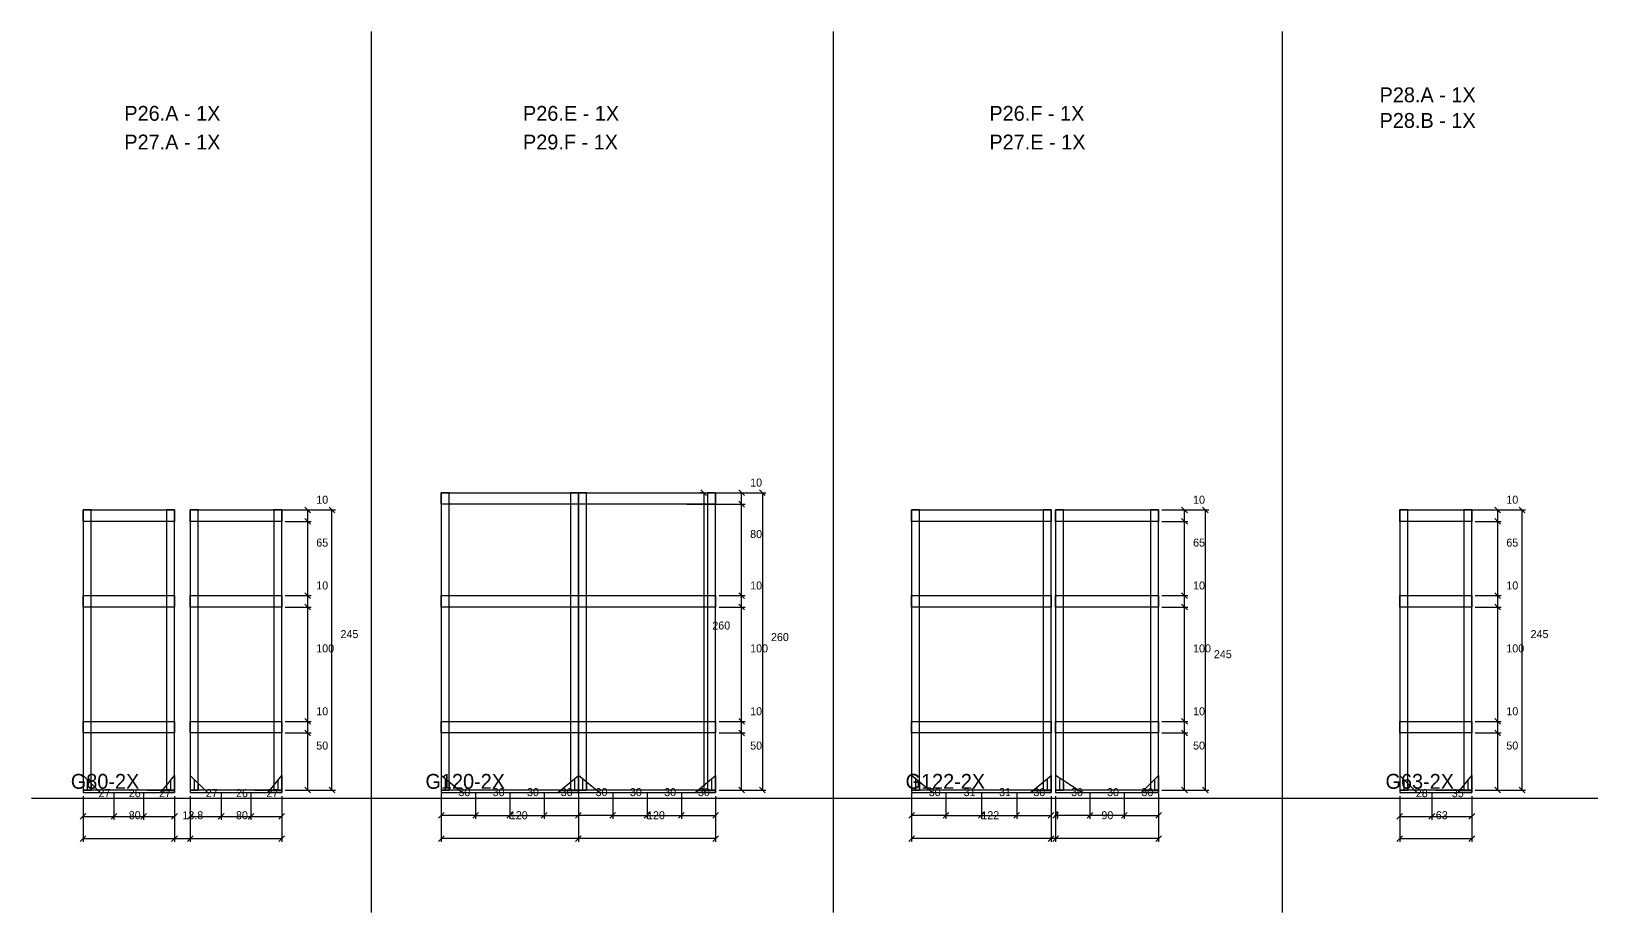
# Model space of a CAD drawing. Header units: metres. Extents: x 14488 to 20654, y -3015 to -1095.
# Drawn here: x 14488 to 15858, y -3015 to -2244 of the extents above; entities that cross this region are included whole.
import ezdxf

# ---------------------------------------------------------------- set-up
doc = ezdxf.new("R2010")
doc.units = ezdxf.units.M

msp = doc.modelspace()

# ---------------------------------------------------------------- linework, layer by layer
at = {"layer": 'COTA', "color": 4}
for p, q in [((15031.8, -2647.4), (15130.9, -2647.4)), ((15061.8, -2647.4), (15112.7, -2647.4)), ((15061.8, -2657.4), (15112.7, -2657.4)), ((15061.8, -2657.4), (15112.7, -2657.4)), ((15077, -2647.4), (15073.6, -2647.4)), ((15076.6, -2647.4), (15076.6, -2907.4)), ((15109.7, -2657.4), (15109.7, -2647.4)), ((15109.7, -2737.4), (15109.7, -2657.4)), ((15127.9, -2647.4), (15127.9, -2907.4)), ((14667.3, -2662.4), (14754.4, -2662.4)), ((14710.5, -2662.4), (14733.2, -2662.4)), ((14730.2, -2672.4), (14730.2, -2662.4)), ((14751.4, -2907.4), (14751.4, -2662.4)), ((15477.4, -2662.4), (15500.1, -2662.4)), ((15477.4, -2662.4), (15518.3, -2662.4)), ((15497.1, -2672.4), (15497.1, -2662.4)), ((15515.3, -2662.4), (15515.3, -2907.4)), ((15723.7, -2662.4), (15795.3, -2662.4)), ((15751.4, -2662.4), (15774.1, -2662.4)), ((15771.1, -2672.4), (15771.1, -2662.4)), ((15792.3, -2907.4), (15792.3, -2662.4)), ((14710.5, -2672.4), (14733.2, -2672.4)), ((14710.5, -2672.4), (14733.2, -2672.4)), ((14730.2, -2737.4), (14730.2, -2672.4)), ((15477.4, -2672.4), (15500.1, -2672.4)), ((15477.4, -2672.4), (15500.1, -2672.4)), ((15497.1, -2737.4), (15497.1, -2672.4)), ((15751.4, -2672.4), (15774.1, -2672.4)), ((15751.4, -2672.4), (15774.1, -2672.4)), ((15771.1, -2737.4), (15771.1, -2672.4)), ((14710.5, -2737.4), (14733.2, -2737.4)), ((14710.5, -2737.4), (14733.2, -2737.4)), ((14730.2, -2747.4), (14730.2, -2737.4)), ((15090, -2737.4), (15112.7, -2737.4)), ((15090, -2737.4), (15112.7, -2737.4)), ((15109.7, -2747.4), (15109.7, -2737.4)), ((15477.4, -2737.4), (15500.1, -2737.4)), ((15477.4, -2737.4), (15500.1, -2737.4)), ((15497.1, -2747.4), (15497.1, -2737.4)), ((15751.4, -2737.4), (15774.1, -2737.4)), ((15751.4, -2737.4), (15774.1, -2737.4)), ((15771.1, -2747.4), (15771.1, -2737.4)), ((14710.5, -2747.4), (14733.2, -2747.4)), ((14710.5, -2747.4), (14733.2, -2747.4)), ((14730.2, -2847.4), (14730.2, -2747.4)), ((15090, -2747.4), (15112.7, -2747.4)), ((15090, -2747.4), (15112.7, -2747.4)), ((15109.7, -2847.4), (15109.7, -2747.4)), ((15477.4, -2747.4), (15500.1, -2747.4)), ((15477.4, -2747.4), (15500.1, -2747.4)), ((15497.1, -2847.4), (15497.1, -2747.4)), ((15751.4, -2747.4), (15774.1, -2747.4)), ((15751.4, -2747.4), (15774.1, -2747.4)), ((15771.1, -2847.4), (15771.1, -2747.4)), ((14710.5, -2847.4), (14733.2, -2847.4)), ((14710.5, -2847.4), (14733.2, -2847.4)), ((14730.2, -2857.4), (14730.2, -2847.4)), ((15090, -2847.4), (15112.7, -2847.4)), ((15090, -2847.4), (15112.7, -2847.4)), ((15109.7, -2857.4), (15109.7, -2847.4)), ((15477.4, -2847.4), (15500.1, -2847.4)), ((15477.4, -2847.4), (15500.1, -2847.4)), ((15497.1, -2857.4), (15497.1, -2847.4)), ((15751.4, -2847.4), (15774.1, -2847.4)), ((15751.4, -2847.4), (15774.1, -2847.4)), ((15771.1, -2857.4), (15771.1, -2847.4)), ((14710.5, -2857.4), (14733.2, -2857.4)), ((14710.5, -2857.4), (14733.2, -2857.4)), ((14730.2, -2907.4), (14730.2, -2857.4)), ((15090, -2857.4), (15112.7, -2857.4)), ((15090, -2857.4), (15112.7, -2857.4)), ((15109.7, -2907.4), (15109.7, -2857.4)), ((15477.4, -2857.4), (15500.1, -2857.4)), ((15477.4, -2857.4), (15500.1, -2857.4)), ((15497.1, -2907.4), (15497.1, -2857.4)), ((15751.4, -2857.4), (15774.1, -2857.4)), ((15751.4, -2857.4), (15774.1, -2857.4)), ((15771.1, -2907.4), (15771.1, -2857.4)), ((14533.7, -2912.6), (14533.7, -2952.8)), ((14533.7, -2912.6), (14533.7, -2933.4)), ((14560.7, -2910.4), (14560.7, -2933.4)), ((14560.7, -2910.4), (14560.7, -2933.4)), ((14586.7, -2910.4), (14586.7, -2933.4)), ((14586.7, -2910.4), (14586.7, -2933.4)), ((14613.7, -2912.6), (14613.7, -2952.8)), ((14613.7, -2912.6), (14613.7, -2952.8)), ((14613.7, -2912.6), (14613.7, -2933.4)), ((14627.5, -2912.6), (14627.5, -2952.8)), ((14627.5, -2912.6), (14627.5, -2933.4)), ((14627.5, -2912.6), (14627.5, -2952.8)), ((14654.5, -2910.4), (14654.5, -2933.4)), ((14654.5, -2910.4), (14654.5, -2933.4)), ((14680.5, -2910.4), (14680.5, -2933.4)), ((14680.5, -2910.4), (14680.5, -2933.4)), ((14707.5, -2912.6), (14707.5, -2933.4)), ((14707.5, -2912.6), (14707.5, -2952.8)), ((14710.5, -2907.4), (14733.2, -2907.4)), ((14710.5, -2907.4), (14754.4, -2907.4)), ((14847, -2910.4), (14847, -2932.6)), ((14877, -2910.4), (14877, -2932.6)), ((14877, -2910.4), (14877, -2932.6)), ((14907, -2910.4), (14907, -2932.6)), ((14907, -2910.4), (14907, -2932.6)), ((14937, -2910.4), (14937, -2932.6)), ((14937, -2910.4), (14937, -2932.6)), ((14967, -2910.4), (14967, -2932.6)), ((14967, -2912.6), (14967, -2932.6)), ((14997, -2910.4), (14997, -2932.6)), ((14997, -2910.4), (14997, -2932.6)), ((15027, -2910.4), (15027, -2932.6)), ((15027, -2910.4), (15027, -2932.6)), ((15057, -2910.4), (15057, -2932.6)), ((15057, -2910.4), (15057, -2932.6)), ((15077, -2907.4), (15073.6, -2907.4)), ((15087, -2912.6), (15087, -2932.6)), ((15090, -2907.4), (15130.9, -2907.4)), ((15090, -2907.4), (15112.7, -2907.4)), ((15258.4, -2910.4), (15258.4, -2932.6)), ((15288.4, -2910.4), (15288.4, -2932.6)), ((15288.4, -2910.4), (15288.4, -2932.6)), ((15319.4, -2910.4), (15319.4, -2932.6)), ((15319.4, -2910.4), (15319.4, -2932.6)), ((15350.4, -2910.4), (15350.4, -2932.6)), ((15350.4, -2910.4), (15350.4, -2932.6)), ((15380.4, -2912.6), (15380.4, -2932.6)), ((15380.4, -2912.6), (15380.4, -2952.8)), ((15384.4, -2912.6), (15384.4, -2952.8)), ((15384.4, -2912.6), (15384.4, -2932.6)), ((15414.4, -2910.4), (15414.4, -2932.6)), ((15414.4, -2910.4), (15414.4, -2932.6)), ((15444.4, -2910.4), (15444.4, -2932.6)), ((15444.4, -2910.4), (15444.4, -2932.6)), ((15474.4, -2910.4), (15474.4, -2932.6)), ((15477.4, -2907.4), (15500.1, -2907.4)), ((15477.4, -2907.4), (15518.3, -2907.4)), ((15685.4, -2912.6), (15685.4, -2952.8)), ((15685.4, -2912.6), (15685.4, -2933.4)), ((15713.4, -2910.4), (15713.4, -2933.4)), ((15713.4, -2910.4), (15713.4, -2933.4)), ((15748.4, -2912.6), (15748.4, -2952.8)), ((15748.4, -2912.6), (15748.4, -2933.4)), ((15751.4, -2907.4), (15774.1, -2907.4)), ((15751.4, -2907.4), (15795.3, -2907.4)), ((14533.7, -2930.4), (14560.7, -2930.4)), ((14560.7, -2930.4), (14586.7, -2930.4)), ((14586.7, -2930.4), (14613.7, -2930.4)), ((14627.5, -2930.4), (14654.5, -2930.4)), ((14654.5, -2930.4), (14680.5, -2930.4)), ((14680.5, -2930.4), (14707.5, -2930.4)), ((14847, -2925.6), (14847, -2952.8)), ((14877, -2929.6), (14847, -2929.6)), ((14877, -2929.6), (14907, -2929.6)), ((14907, -2929.6), (14937, -2929.6)), ((14937, -2929.6), (14967, -2929.6)), ((14967, -2925.6), (14967, -2952.8)), ((14967, -2925.6), (14967, -2952.8)), ((14997, -2929.6), (14967, -2929.6)), ((14997, -2929.6), (15027, -2929.6)), ((15027, -2929.6), (15057, -2929.6)), ((15057, -2929.6), (15087, -2929.6)), ((15087, -2925.6), (15087, -2952.8)), ((15258.4, -2925.6), (15258.4, -2952.8)), ((15288.4, -2929.6), (15258.4, -2929.6)), ((15288.4, -2929.6), (15319.4, -2929.6)), ((15319.4, -2929.6), (15350.4, -2929.6)), ((15350.4, -2929.6), (15380.4, -2929.6)), ((15380.4, -2925.6), (15380.4, -2952.8)), ((15384.4, -2925.6), (15384.4, -2952.8)), ((15414.4, -2929.6), (15384.4, -2929.6)), ((15444.4, -2929.6), (15414.4, -2929.6)), ((15444.4, -2929.6), (15474.4, -2929.6)), ((15474.4, -2925.6), (15474.4, -2952.8)), ((15685.4, -2930.4), (15713.4, -2930.4)), ((15713.4, -2930.4), (15748.4, -2930.4)), ((14533.7, -2949.8), (14613.7, -2949.8)), ((14613.7, -2949.8), (14627.5, -2949.8)), ((14627.5, -2949.8), (14707.5, -2949.8)), ((14967, -2949.8), (14847, -2949.8)), ((15087, -2949.8), (14967, -2949.8)), ((15380.4, -2949.8), (15258.4, -2949.8)), ((15384.4, -2949.8), (15380.4, -2949.8)), ((15474.4, -2949.8), (15384.4, -2949.8)), ((15685.4, -2949.8), (15748.4, -2949.8))]:
    msp.add_line(p, q, dxfattribs=at)
at = {"layer": 'COTA'}
for points in [[(15079.1, -2649.9), (15074.1, -2644.9)], [(15112.2, -2649.9), (15107.2, -2644.9)], [(15112.2, -2659.9), (15107.2, -2654.9)], [(15107.2, -2654.9), (15112.2, -2659.9)], [(15130.4, -2649.9), (15125.4, -2644.9)], [(14732.7, -2664.9), (14727.7, -2659.9)], [(14732.7, -2674.9), (14727.7, -2669.9)], [(14727.7, -2669.9), (14732.7, -2674.9)], [(14753.9, -2664.9), (14748.9, -2659.9)], [(15499.6, -2664.9), (15494.6, -2659.9)], [(15494.6, -2669.9), (15499.6, -2674.9)], [(15499.6, -2674.9), (15494.6, -2669.9)], [(15517.8, -2664.9), (15512.8, -2659.9)], [(15773.6, -2664.9), (15768.6, -2659.9)], [(15773.6, -2674.9), (15768.6, -2669.9)], [(15768.6, -2669.9), (15773.6, -2674.9)], [(15794.8, -2664.9), (15789.8, -2659.9)], [(14727.7, -2734.9), (14732.7, -2739.9)], [(14732.7, -2739.9), (14727.7, -2734.9)], [(15107.2, -2734.9), (15112.2, -2739.9)], [(15112.2, -2739.9), (15107.2, -2734.9)], [(15494.6, -2734.9), (15499.6, -2739.9)], [(15499.6, -2739.9), (15494.6, -2734.9)], [(15773.6, -2739.9), (15768.6, -2734.9)], [(15768.6, -2734.9), (15773.6, -2739.9)], [(14732.7, -2749.9), (14727.7, -2744.9)], [(14727.7, -2744.9), (14732.7, -2749.9)], [(15107.2, -2744.9), (15112.2, -2749.9)], [(15112.2, -2749.9), (15107.2, -2744.9)], [(15499.6, -2749.9), (15494.6, -2744.9)], [(15494.6, -2744.9), (15499.6, -2749.9)], [(15768.6, -2744.9), (15773.6, -2749.9)], [(15773.6, -2749.9), (15768.6, -2744.9)], [(14727.7, -2844.9), (14732.7, -2849.9)], [(14732.7, -2849.9), (14727.7, -2844.9)], [(15107.2, -2844.9), (15112.2, -2849.9)], [(15112.2, -2849.9), (15107.2, -2844.9)], [(15494.6, -2844.9), (15499.6, -2849.9)], [(15499.6, -2849.9), (15494.6, -2844.9)], [(15768.6, -2844.9), (15773.6, -2849.9)], [(15773.6, -2849.9), (15768.6, -2844.9)], [(14732.7, -2859.9), (14727.7, -2854.9)], [(14727.7, -2854.9), (14732.7, -2859.9)], [(15112.2, -2859.9), (15107.2, -2854.9)], [(15107.2, -2854.9), (15112.2, -2859.9)], [(15494.6, -2854.9), (15499.6, -2859.9)], [(15499.6, -2859.9), (15494.6, -2854.9)], [(15773.6, -2859.9), (15768.6, -2854.9)], [(15768.6, -2854.9), (15773.6, -2859.9)], [(14727.7, -2904.9), (14732.7, -2909.9)], [(14748.9, -2904.9), (14753.9, -2909.9)], [(15074.1, -2904.9), (15079.1, -2909.9)], [(15107.2, -2904.9), (15112.2, -2909.9)], [(15125.4, -2904.9), (15130.4, -2909.9)], [(15494.6, -2904.9), (15499.6, -2909.9)], [(15512.8, -2904.9), (15517.8, -2909.9)], [(15768.6, -2904.9), (15773.6, -2909.9)], [(15789.8, -2904.9), (15794.8, -2909.9)], [(14536.2, -2927.9), (14531.2, -2932.9)], [(14563.2, -2927.9), (14558.2, -2932.9)], [(14558.2, -2932.9), (14563.2, -2927.9)], [(14589.2, -2927.9), (14584.2, -2932.9)], [(14584.2, -2932.9), (14589.2, -2927.9)], [(14611.2, -2932.9), (14616.2, -2927.9)], [(14630, -2927.9), (14625, -2932.9)], [(14652, -2932.9), (14657, -2927.9)], [(14657, -2927.9), (14652, -2932.9)], [(14678, -2932.9), (14683, -2927.9)], [(14683, -2927.9), (14678, -2932.9)], [(14705, -2932.9), (14710, -2927.9)], [(14849.5, -2927.1), (14844.5, -2932.1)], [(14874.5, -2932.1), (14879.5, -2927.1)], [(14879.5, -2927.1), (14874.5, -2932.1)], [(14904.5, -2932.1), (14909.5, -2927.1)], [(14909.5, -2927.1), (14904.5, -2932.1)], [(14939.5, -2927.1), (14934.5, -2932.1)], [(14934.5, -2932.1), (14939.5, -2927.1)], [(14969.5, -2927.1), (14964.5, -2932.1)], [(14964.5, -2932.1), (14969.5, -2927.1)], [(14999.5, -2927.1), (14994.5, -2932.1)], [(14994.5, -2932.1), (14999.5, -2927.1)], [(15024.5, -2932.1), (15029.5, -2927.1)], [(15029.5, -2927.1), (15024.5, -2932.1)], [(15059.5, -2927.1), (15054.5, -2932.1)], [(15054.5, -2932.1), (15059.5, -2927.1)], [(15084.5, -2932.1), (15089.5, -2927.1)], [(15260.9, -2927.1), (15255.9, -2932.1)], [(15285.9, -2932.1), (15290.9, -2927.1)], [(15290.9, -2927.1), (15285.9, -2932.1)], [(15321.9, -2927.1), (15316.9, -2932.1)], [(15316.9, -2932.1), (15321.9, -2927.1)], [(15347.9, -2932.1), (15352.9, -2927.1)], [(15352.9, -2927.1), (15347.9, -2932.1)], [(15377.9, -2932.1), (15382.9, -2927.1)], [(15386.9, -2927.1), (15381.9, -2932.1)], [(15416.9, -2927.1), (15411.9, -2932.1)], [(15411.9, -2932.1), (15416.9, -2927.1)], [(15441.9, -2932.1), (15446.9, -2927.1)], [(15446.9, -2927.1), (15441.9, -2932.1)], [(15471.9, -2932.1), (15476.9, -2927.1)], [(15687.9, -2927.9), (15682.9, -2932.9)], [(15710.9, -2932.9), (15715.9, -2927.9)], [(15715.9, -2927.9), (15710.9, -2932.9)], [(15745.9, -2932.9), (15750.9, -2927.9)], [(14536.2, -2947.3), (14531.2, -2952.3)], [(14616.2, -2947.3), (14611.2, -2952.3)], [(14611.2, -2952.3), (14616.2, -2947.3)], [(14630, -2947.3), (14625, -2952.3)], [(14625, -2952.3), (14630, -2947.3)], [(14705, -2952.3), (14710, -2947.3)], [(14849.5, -2947.3), (14844.5, -2952.3)], [(14969.5, -2947.3), (14964.5, -2952.3)], [(14964.5, -2952.3), (14969.5, -2947.3)], [(15084.5, -2952.3), (15089.5, -2947.3)], [(15260.9, -2947.3), (15255.9, -2952.3)], [(15377.9, -2952.3), (15382.9, -2947.3)], [(15386.9, -2947.3), (15381.9, -2952.3)], [(15471.9, -2952.3), (15476.9, -2947.3)], [(15687.9, -2947.3), (15682.9, -2952.3)], [(15745.9, -2952.3), (15750.9, -2947.3)]]:
    msp.add_lwpolyline(points, dxfattribs=at)
at = {"layer": 'Madeira', "color": 1}
for p, q in [((14537.2, -2898.1), (14537.2, -2907.4)), ((14540.7, -2901.6), (14540.7, -2907.4)), ((14610.2, -2898.1), (14610.2, -2907.4)), ((14631, -2898.1), (14631, -2907.4)), ((14634.5, -2901.6), (14634.5, -2907.4)), ((14704, -2898.1), (14704, -2907.4)), ((14850.5, -2898.1), (14850.5, -2907.4)), ((14850.5, -2898.1), (14850.5, -2907.4)), ((14854, -2901.6), (14854, -2907.4)), ((14963.5, -2898.1), (14963.5, -2907.4)), ((14963.5, -2898.1), (14963.5, -2907.4)), ((14970.5, -2898.1), (14970.5, -2907.4)), ((14970.5, -2898.1), (14970.5, -2907.4)), ((14974, -2901.6), (14974, -2907.4)), ((15083.5, -2898.1), (15083.5, -2907.4)), ((15083.5, -2898.1), (15083.5, -2907.4)), ((15261.9, -2898.1), (15261.9, -2907.4)), ((15261.9, -2898.1), (15261.9, -2907.4)), ((15265.4, -2901.6), (15265.4, -2907.4)), ((15376.9, -2898.1), (15376.9, -2907.4)), ((15376.9, -2898.1), (15376.9, -2907.4)), ((15387.9, -2898.1), (15387.9, -2907.4)), ((15387.9, -2898.1), (15387.9, -2907.4)), ((15391.4, -2901.6), (15391.4, -2907.4)), ((15470.9, -2898.1), (15470.9, -2907.4)), ((15470.9, -2898.1), (15470.9, -2907.4)), ((15688.9, -2898.1), (15688.9, -2907.4)), ((15692.4, -2901.6), (15692.4, -2907.4)), ((15744.9, -2898.1), (15744.9, -2907.4)), ((14549.5, -2907.4), (14533.7, -2907.4)), ((14589.9, -2907.4), (14613.7, -2907.4)), ((14643.3, -2907.4), (14627.5, -2907.4)), ((14683.7, -2907.4), (14707.5, -2907.4)), ((14856.9, -2907.4), (14847, -2907.4)), ((14856.9, -2907.4), (14847, -2907.4)), ((14862.8, -2907.4), (14847, -2907.4)), ((14951.2, -2907.4), (14967, -2907.4)), ((14957.2, -2907.4), (14967, -2907.4)), ((14957.2, -2907.4), (14967, -2907.4)), ((14976.9, -2907.4), (14967, -2907.4)), ((14976.9, -2907.4), (14967, -2907.4)), ((14982.8, -2907.4), (14967, -2907.4)), ((15071.2, -2907.4), (15087, -2907.4)), ((15077.2, -2907.4), (15087, -2907.4)), ((15077.2, -2907.4), (15087, -2907.4)), ((15274.2, -2907.4), (15258.4, -2907.4)), ((15268.2, -2907.4), (15258.4, -2907.4)), ((15268.2, -2907.4), (15258.4, -2907.4)), ((15364.6, -2907.4), (15380.4, -2907.4)), ((15370.6, -2907.4), (15380.4, -2907.4)), ((15370.6, -2907.4), (15380.4, -2907.4)), ((15400.2, -2907.4), (15384.4, -2907.4)), ((15394.2, -2907.4), (15384.4, -2907.4)), ((15394.2, -2907.4), (15384.4, -2907.4)), ((15461.6, -2907.4), (15474.4, -2907.4)), ((15464.6, -2907.4), (15474.4, -2907.4)), ((15464.6, -2907.4), (15474.4, -2907.4)), ((15701.2, -2907.4), (15685.4, -2907.4)), ((15716.6, -2907.4), (15748.4, -2907.4))]:
    msp.add_line(p, q, dxfattribs=at)
at = {"layer": 'Madeira', "color": 250}
for p, q in [((14537.2, -2898.1), (14537.2, -2907.4)), ((14610.2, -2898.1), (14610.2, -2907.4)), ((14631, -2898.1), (14631, -2907.4)), ((14704, -2898.1), (14704, -2907.4)), ((15688.9, -2898.1), (15688.9, -2907.4)), ((15744.9, -2898.1), (15744.9, -2907.4)), ((14533.7, -2907.4), (14533.7, -2909.6)), ((14543.6, -2907.4), (14533.7, -2907.4)), ((14543.6, -2907.4), (14533.7, -2907.4)), ((14533.7, -2907.4), (14533.7, -2909.6)), ((14533.7, -2907.4), (14533.7, -2909.6)), ((14603.9, -2907.4), (14613.7, -2907.4)), ((14603.9, -2907.4), (14613.7, -2907.4)), ((14627.5, -2907.4), (14627.5, -2909.6)), ((14627.5, -2907.4), (14627.5, -2909.6)), ((14637.4, -2907.4), (14627.5, -2907.4)), ((14637.4, -2907.4), (14627.5, -2907.4)), ((14627.5, -2907.4), (14627.5, -2909.6)), ((14697.7, -2907.4), (14707.5, -2907.4)), ((14697.7, -2907.4), (14707.5, -2907.4)), ((15685.4, -2907.4), (15685.4, -2909.6)), ((15685.4, -2907.4), (15685.4, -2909.6)), ((15695.3, -2907.4), (15685.4, -2907.4)), ((15695.3, -2907.4), (15685.4, -2907.4)), ((15685.4, -2907.4), (15685.4, -2909.6)), ((15738.6, -2907.4), (15748.4, -2907.4)), ((15738.6, -2907.4), (15748.4, -2907.4))]:
    msp.add_line(p, q, dxfattribs=at)
at = {"layer": 'Madeira', "color": 126}
for p, q in [((14847, -2907.4), (14847, -2909.6)), ((14847, -2907.4), (14847, -2909.6)), ((14847, -2907.4), (14847, -2909.6)), ((14967, -2907.4), (14967, -2909.6)), ((14967, -2907.4), (14967, -2909.6)), ((14967, -2907.4), (14967, -2909.6)), ((15258.4, -2907.4), (15258.4, -2909.6)), ((15258.4, -2907.4), (15258.4, -2909.6)), ((15258.4, -2907.4), (15258.4, -2909.6)), ((15384.4, -2907.4), (15384.4, -2909.6)), ((15384.4, -2907.4), (15384.4, -2909.6)), ((15384.4, -2907.4), (15384.4, -2909.6))]:
    msp.add_line(p, q, dxfattribs=at)
at = {"layer": 'Madeira'}
for points in [[(14533.7, -2894.6), (14533.7, -2909.6), (14548.7, -2909.6), (14533.7, -2894.6)], [(14613.7, -2894.6), (14613.7, -2909.6), (14601.7, -2909.6), (14613.7, -2894.6)], [(14627.5, -2894.6), (14627.5, -2909.6), (14642.5, -2909.6), (14627.5, -2894.6)], [(14707.5, -2894.6), (14707.5, -2909.6), (14695.5, -2909.6), (14707.5, -2894.6)], [(14847, -2894.6), (14847, -2909.6), (14865, -2909.6), (14847, -2894.6)], [(14967, -2894.6), (14967, -2909.6), (14949, -2909.6), (14967, -2894.6)], [(14967, -2894.6), (14967, -2909.6), (14985, -2909.6), (14967, -2894.6)], [(15087, -2894.6), (15087, -2909.6), (15069, -2909.6), (15087, -2894.6)], [(15258.4, -2894.6), (15258.4, -2909.6), (15276.4, -2909.6), (15258.4, -2894.6)], [(15380.4, -2894.6), (15380.4, -2909.6), (15362.4, -2909.6), (15380.4, -2894.6)], [(15384.4, -2894.6), (15384.4, -2909.6), (15407.4, -2909.6), (15384.4, -2894.6)], [(15474.4, -2894.6), (15474.4, -2909.6), (15459.4, -2909.6), (15474.4, -2894.6)], [(15685.4, -2894.6), (15685.4, -2909.6), (15700.4, -2909.6), (15685.4, -2894.6)], [(15748.4, -2894.6), (15748.4, -2909.6), (15736.4, -2909.6), (15748.4, -2894.6)]]:
    msp.add_lwpolyline(points, dxfattribs=at)
at = {"layer": 'Madeira', "color": 252}
for points in [[(14533.7, -2894.6), (14533.7, -2909.6), (14548.7, -2909.6), (14533.7, -2894.6)], [(14613.7, -2894.6), (14613.7, -2909.6), (14601.7, -2909.6), (14613.7, -2894.6)], [(14627.5, -2894.6), (14627.5, -2909.6), (14642.5, -2909.6), (14627.5, -2894.6)], [(14707.5, -2894.6), (14707.5, -2909.6), (14695.5, -2909.6), (14707.5, -2894.6)], [(14847, -2894.6), (14847, -2909.6), (14865, -2909.6), (14847, -2894.6)], [(14967, -2894.6), (14967, -2909.6), (14949, -2909.6), (14967, -2894.6)], [(14967, -2894.6), (14967, -2909.6), (14985, -2909.6), (14967, -2894.6)], [(15087, -2894.6), (15087, -2909.6), (15069, -2909.6), (15087, -2894.6)], [(15258.4, -2894.6), (15258.4, -2909.6), (15276.4, -2909.6), (15258.4, -2894.6)], [(15380.4, -2894.6), (15380.4, -2909.6), (15362.4, -2909.6), (15380.4, -2894.6)], [(15384.4, -2894.6), (15384.4, -2909.6), (15407.4, -2909.6), (15384.4, -2894.6)], [(15474.4, -2894.6), (15474.4, -2909.6), (15459.4, -2909.6), (15474.4, -2894.6)], [(15685.4, -2894.6), (15685.4, -2909.6), (15700.4, -2909.6), (15685.4, -2894.6)], [(15748.4, -2894.6), (15748.4, -2909.6), (15736.4, -2909.6), (15748.4, -2894.6)]]:
    msp.add_lwpolyline(points, dxfattribs=at)
at = {"layer": 'Nível', "color": 4}
msp.add_line((14488.5, -2914.6), (15858.5, -2914.6), dxfattribs=at)
at = {"layer": 'Sarr 2.2x7', "color": 40}
for p, q in [((14533.7, -2907.4), (14533.7, -2909.6)), ((14613.7, -2909.6), (14613.7, -2907.4)), ((14627.5, -2907.4), (14627.5, -2909.6)), ((14707.5, -2909.6), (14707.5, -2907.4)), ((15685.4, -2907.4), (15685.4, -2909.6)), ((15748.4, -2909.6), (15748.4, -2907.4))]:
    msp.add_line(p, q, dxfattribs=at)
for points in [[(14613.7, -2907.4), (14533.7, -2907.4), (14533.7, -2909.6), (14613.7, -2909.6), (14613.7, -2907.4)], [(14707.5, -2907.4), (14627.5, -2907.4), (14627.5, -2909.6), (14707.5, -2909.6), (14707.5, -2907.4)], [(14967, -2907.4), (14847, -2907.4), (14847, -2909.6), (14967, -2909.6), (14967, -2907.4)], [(15087, -2907.4), (14967, -2907.4), (14967, -2909.6), (15087, -2909.6), (15087, -2907.4)], [(15380.4, -2907.4), (15258.4, -2907.4), (15258.4, -2909.6), (15380.4, -2909.6), (15380.4, -2907.4)], [(15474.4, -2907.4), (15384.4, -2907.4), (15384.4, -2909.6), (15474.4, -2909.6), (15474.4, -2907.4)], [(15474.4, -2907.4), (15384.4, -2907.4), (15384.4, -2909.6), (15474.4, -2909.6), (15474.4, -2907.4)], [(15748.4, -2907.4), (15685.4, -2907.4), (15685.4, -2909.6), (15748.4, -2909.6), (15748.4, -2907.4)]]:
    msp.add_lwpolyline(points, dxfattribs=at)
at = {"layer": 'SARR_2.2x10', "color": 60}
for points in [[(14847, -2647.5), (14967, -2647.4), (14967, -2657.4), (14847, -2657.5), (14847, -2647.5)], [(14967, -2647.4), (15087, -2647.4), (15087, -2657.4), (14967, -2657.4), (14967, -2647.4)], [(14533.7, -2662.4), (14613.7, -2662.4), (14613.7, -2672.4), (14533.7, -2672.4), (14533.7, -2662.4)], [(14627.5, -2662.4), (14707.5, -2662.4), (14707.5, -2672.4), (14627.5, -2672.4), (14627.5, -2662.4)], [(15258.4, -2662.4), (15380.4, -2662.4), (15380.4, -2672.4), (15258.4, -2672.4), (15258.4, -2662.4)], [(15384.4, -2662.4), (15474.4, -2662.4), (15474.4, -2672.4), (15384.4, -2672.4), (15384.4, -2662.4)], [(15384.4, -2662.4), (15474.4, -2662.4), (15474.4, -2672.4), (15384.4, -2672.4), (15384.4, -2662.4)], [(15685.4, -2662.4), (15748.4, -2662.4), (15748.4, -2672.4), (15685.4, -2672.4), (15685.4, -2662.4)], [(14533.7, -2737.4), (14613.7, -2737.4), (14613.7, -2747.4), (14533.7, -2747.4), (14533.7, -2737.4)], [(14627.5, -2737.4), (14707.5, -2737.4), (14707.5, -2747.4), (14627.5, -2747.4), (14627.5, -2737.4)], [(14847, -2737.4), (14967, -2737.4), (14967, -2747.4), (14847, -2747.4), (14847, -2737.4)], [(14967, -2737.4), (15087, -2737.4), (15087, -2747.4), (14967, -2747.4), (14967, -2737.4)], [(15258.4, -2737.4), (15380.4, -2737.4), (15380.4, -2747.4), (15258.4, -2747.4), (15258.4, -2737.4)], [(15384.4, -2737.4), (15474.4, -2737.4), (15474.4, -2747.4), (15384.4, -2747.4), (15384.4, -2737.4)], [(15384.4, -2737.4), (15474.4, -2737.4), (15474.4, -2747.4), (15384.4, -2747.4), (15384.4, -2737.4)], [(15685.4, -2737.4), (15748.4, -2737.4), (15748.4, -2747.4), (15685.4, -2747.4), (15685.4, -2737.4)], [(14533.7, -2847.4), (14613.7, -2847.4), (14613.7, -2857.4), (14533.7, -2857.4), (14533.7, -2847.4)], [(14627.5, -2847.4), (14707.5, -2847.4), (14707.5, -2857.4), (14627.5, -2857.4), (14627.5, -2847.4)], [(14847, -2847.4), (14967, -2847.4), (14967, -2857.4), (14847, -2857.4), (14847, -2847.4)], [(14967, -2847.4), (15087, -2847.4), (15087, -2857.4), (14967, -2857.4), (14967, -2847.4)], [(15258.4, -2847.4), (15380.4, -2847.4), (15380.4, -2857.4), (15258.4, -2857.4), (15258.4, -2847.4)], [(15384.4, -2847.4), (15474.4, -2847.4), (15474.4, -2857.4), (15384.4, -2857.4), (15384.4, -2847.4)], [(15384.4, -2847.4), (15474.4, -2847.4), (15474.4, -2857.4), (15384.4, -2857.4), (15384.4, -2847.4)], [(15685.4, -2847.4), (15748.4, -2847.4), (15748.4, -2857.4), (15685.4, -2857.4), (15685.4, -2847.4)]]:
    msp.add_lwpolyline(points, dxfattribs=at)
at = {"layer": 'SARR_7x7', "color": 40}
for points in [[(14847, -2907.4), (14854, -2907.4), (14854, -2647.4), (14847, -2647.4), (14847, -2907.4)], [(14960, -2907.4), (14967, -2907.4), (14967, -2647.4), (14960, -2647.4), (14960, -2907.4)], [(14967, -2907.4), (14974, -2907.4), (14974, -2647.4), (14967, -2647.4), (14967, -2907.4)], [(15080, -2907.4), (15087, -2907.4), (15087, -2647.4), (15080, -2647.4), (15080, -2907.4)], [(14533.7, -2907.4), (14540.7, -2907.4), (14540.7, -2662.4), (14533.7, -2662.4), (14533.7, -2907.4)], [(14606.7, -2907.4), (14613.7, -2907.4), (14613.7, -2662.4), (14606.7, -2662.4), (14606.7, -2907.4)], [(14627.5, -2907.4), (14634.5, -2907.4), (14634.5, -2662.4), (14627.5, -2662.4), (14627.5, -2907.4)], [(14700.5, -2907.4), (14707.5, -2907.4), (14707.5, -2662.4), (14700.5, -2662.4), (14700.5, -2907.4)], [(15258.4, -2907.4), (15265.4, -2907.4), (15265.4, -2662.4), (15258.4, -2662.4), (15258.4, -2907.4)], [(15373.4, -2907.4), (15380.4, -2907.4), (15380.4, -2662.4), (15373.4, -2662.4), (15373.4, -2907.4)], [(15384.4, -2907.4), (15391.4, -2907.4), (15391.4, -2662.4), (15384.4, -2662.4), (15384.4, -2907.4)], [(15384.4, -2907.4), (15391.4, -2907.4), (15391.4, -2662.4), (15384.4, -2662.4), (15384.4, -2907.4)], [(15467.4, -2907.4), (15474.4, -2907.4), (15474.4, -2662.4), (15467.4, -2662.4), (15467.4, -2907.4)], [(15467.4, -2907.4), (15474.4, -2907.4), (15474.4, -2662.4), (15467.4, -2662.4), (15467.4, -2907.4)], [(15685.4, -2907.4), (15692.4, -2907.4), (15692.4, -2662.4), (15685.4, -2662.4), (15685.4, -2907.4)], [(15741.4, -2907.4), (15748.4, -2907.4), (15748.4, -2662.4), (15741.4, -2662.4), (15741.4, -2907.4)]]:
    msp.add_lwpolyline(points, dxfattribs=at)
at = {"layer": 'Texto Nível', "color": 251}
for p, q in [((14786.1, -3014.6), (14786.1, -2243.9)), ((15190.1, -3014.6), (15190.1, -2243.9)), ((15582.7, -3014.6), (15582.7, -2243.9))]:
    msp.add_line(p, q, dxfattribs=at)

# ---------------------------------------------------------------- texts
at = {"layer": 'COTA', "color": 1}
for s, p in [('10', (15117.2, -2642)), ('10', (14737.7, -2657)), ('10', (15504.6, -2657)), ('10', (15778.6, -2657)), ('80', (15117.2, -2687)), ('65', (14737.7, -2694.5)), ('65', (15504.6, -2694.5)), ('65', (15778.6, -2694.5)), ('10', (14737.7, -2732)), ('10', (15117.2, -2732)), ('10', (15504.6, -2732)), ('10', (15778.6, -2732)), ('260', (15084.1, -2767)), ('100', (14737.7, -2787)), ('245', (14758.9, -2774.5)), ('100', (15117.2, -2787)), ('260', (15135.4, -2777.1)), ('100', (15504.6, -2787)), ('100', (15778.6, -2787)), ('245', (15799.8, -2774.5)), ('245', (15522.8, -2792.1)), ('10', (14737.7, -2842)), ('10', (15117.2, -2842)), ('10', (15504.6, -2842)), ('10', (15778.6, -2842)), ('50', (14737.7, -2872)), ('50', (15117.2, -2872)), ('50', (15504.6, -2872)), ('50', (15778.6, -2872)), ('27', (14547.2, -2913.6)), ('26', (14573.7, -2913.6)), ('27', (14600.2, -2913.6)), ('27', (14641, -2913.6)), ('26', (14667.5, -2913.6)), ('27', (14694, -2913.6)), ('30', (14862, -2912.7)), ('30', (14892, -2912.7)), ('30', (14922, -2912.7)), ('30', (14951.5, -2912.7)), ('30', (14982, -2912.7)), ('30', (15012, -2912.7)), ('30', (15042, -2912.7)), ('30', (15071.5, -2912.7)), ('30', (15273.4, -2912.7)), ('31', (15303.9, -2912.7)), ('31', (15334.9, -2912.7)), ('30', (15364.9, -2912.7)), ('30', (15397.9, -2912.7)), ('30', (15429.4, -2912.7)), ('30', (15459.4, -2912.7)), ('28', (15699.4, -2913.6)), ('35', (15730.9, -2913.6)), ('80', (14573.7, -2932.9)), ('13.8', (14620.6, -2932.9)), ('80', (14667.5, -2932.9)), ('120', (14907, -2932.9)), ('120', (15027, -2932.9)), ('122', (15319.4, -2932.9)), ('4', (15382.4, -2932.9)), ('90', (15424.4, -2932.9)), ('63', (15716.9, -2932.9))]:
    msp.add_text(s, height=7, dxfattribs=at).set_placement(p)
at = {"layer": 'Texto Seção', "color": 7}
for s, p in [('P28.A - 1X', (15667.7, -2305.9)), ('P26.A - 1X', (14569.8, -2322.1)), ('P26.E - 1X', (14918.5, -2322.1)), ('P26.F - 1X', (15326.4, -2322.1)), ('P28.B - 1X', (15667.7, -2328.3)), ('P27.A - 1X', (14569.8, -2347.2)), ('P29.F - 1X', (14918.5, -2347.2)), ('P27.E - 1X', (15326.4, -2347.2)), ('G80-2X', (14523, -2906.3)), ('G120-2X', (14833.2, -2906.3)), ('G122-2X', (15253.1, -2906.3)), ('G63-2X', (15672.9, -2906.3))]:
    msp.add_text(s, height=13, dxfattribs=at).set_placement(p)

doc.saveas('drawing.dxf')
